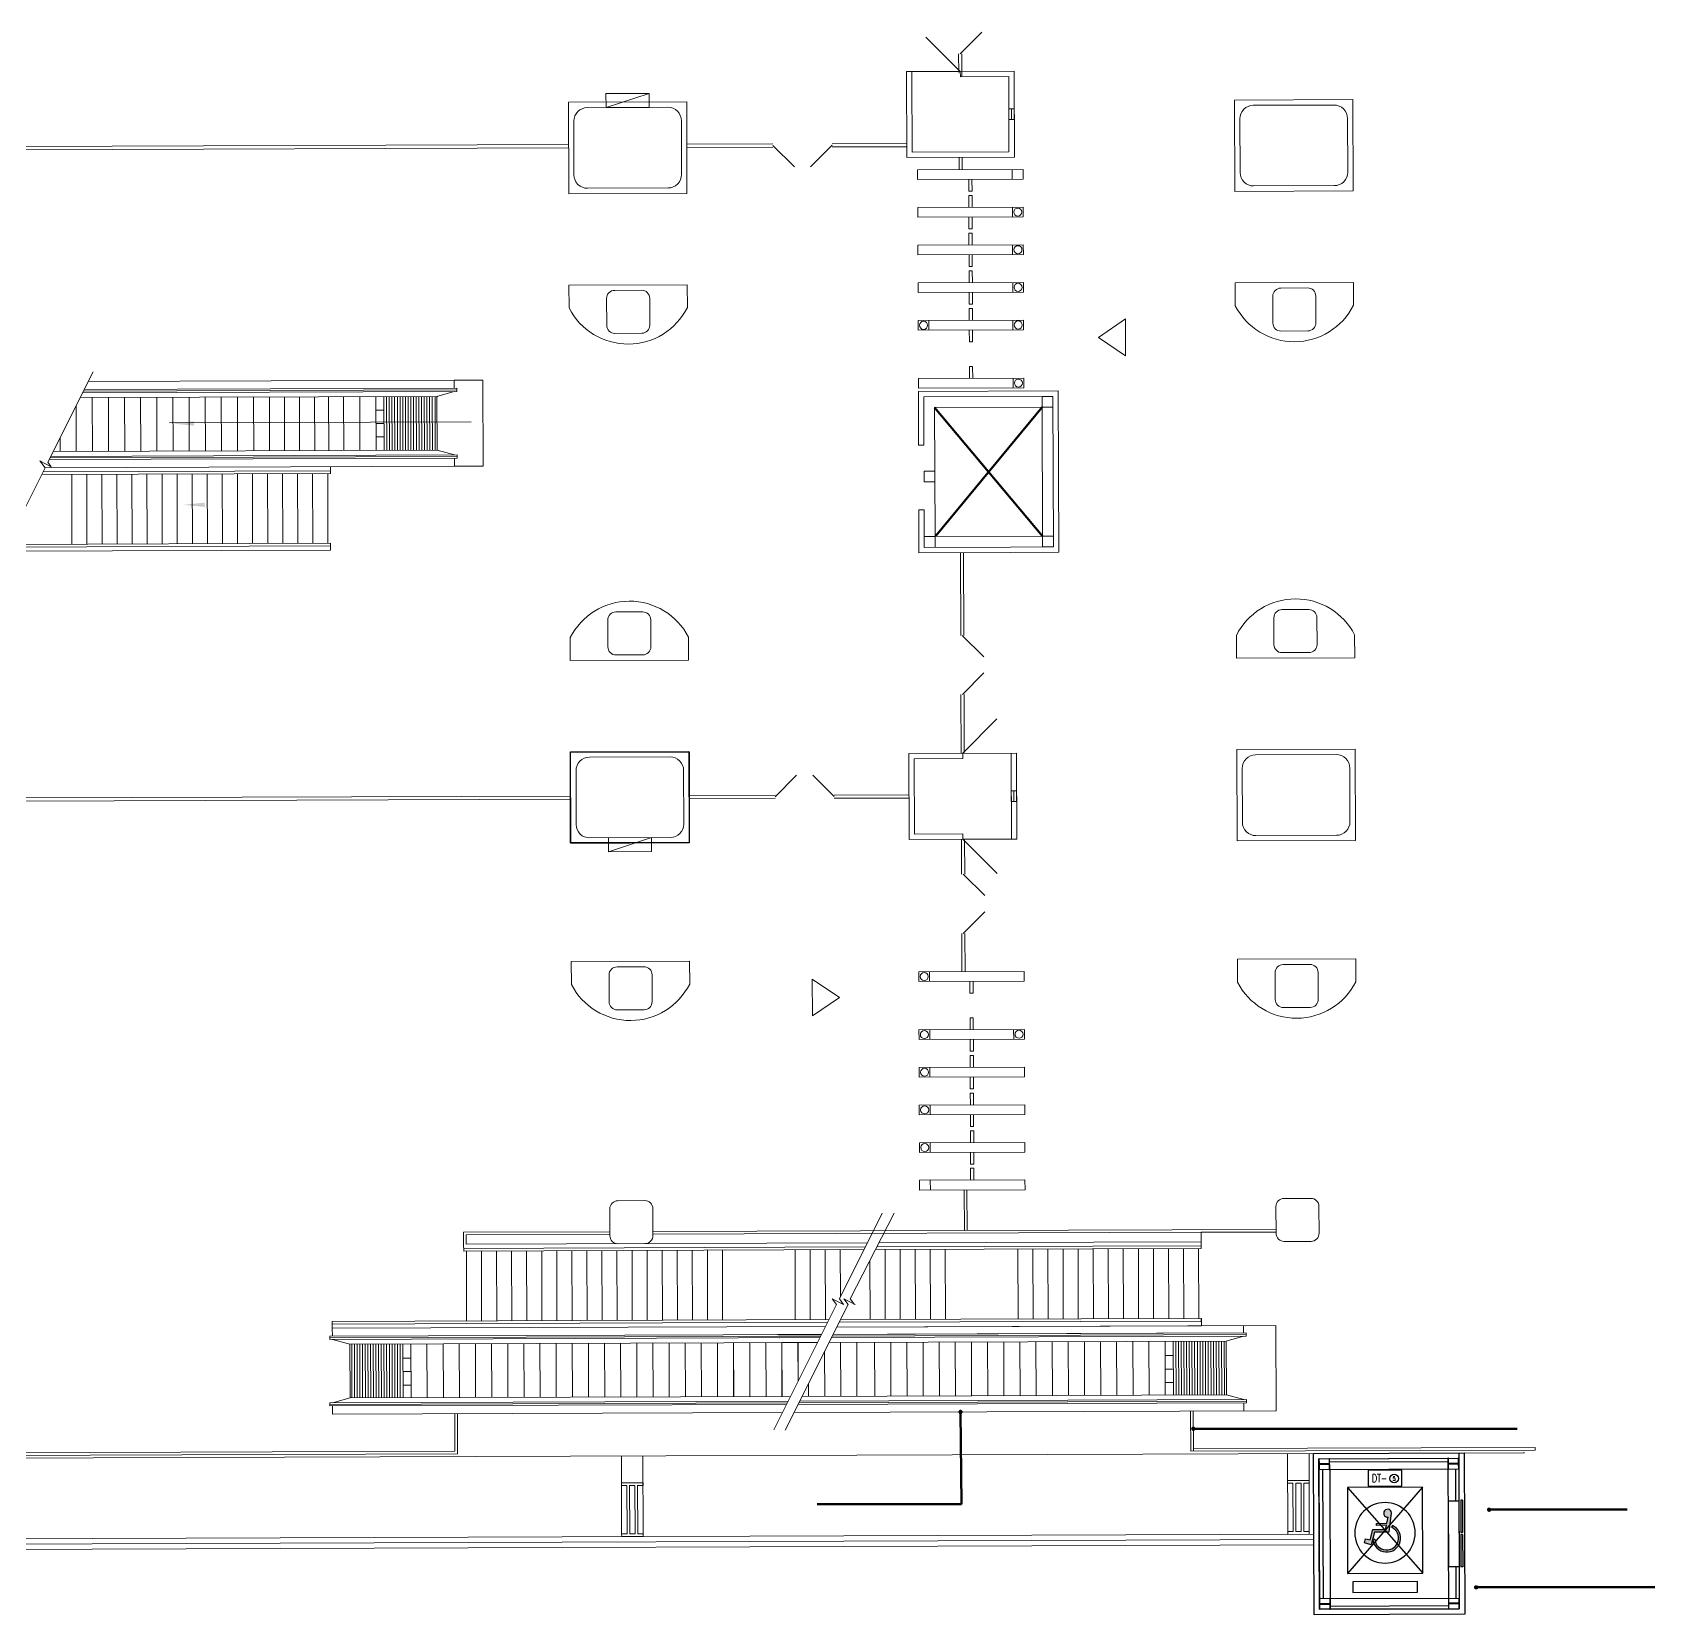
# Model space of a CAD drawing. Header units: millimetres. Extents: x 395197 to 699875, y 745 to 708816.
# Drawn here: x 506562 to 536612, y 550115 to 579543 of the extents above; entities that cross this region are included whole.
import ezdxf
from ezdxf.enums import TextEntityAlignment as Align

# ---------------------------------------------------------------- set-up
doc = ezdxf.new("R2010")
doc.units = ezdxf.units.MM
doc.linetypes.add('DASH', pattern=[0.35, 0.25, -0.1])
doc.linetypes.add('DOTE', pattern=[2.42, 2, -0.2, 0.02, -0.2])
for name, color, linetype in [('0-修改拆除', 4, 'Continuous'), ('ZX-铺地', 253, 'Continuous'), ('尺寸标注层', 4, 'Continuous'), ('轴网$0$4', 4, 'Continuous'), ('轴网$0$AUDIT_D_110625132327-0', 4, 'Continuous'), ('轴网$0$COLUMN', 9, 'Continuous'), ('轴网$0$龙阳路站平剖面图0625$0$A-DOOR', 32, 'Continuous'), ('轴网$0$龙阳路站平剖面图0625$0$A-STRS', 50, 'Continuous'), ('轴网$0$龙阳路站平剖面图0625$0$FURNITURE', 252, 'Continuous'), ('轴网$0$龙阳路站平剖面图0625$0$填充', 25, 'Continuous'), ('轴网$0$龙阳路站平剖面图0625$0$建－墙体', 7, 'Continuous')]:
    doc.layers.add(name, color=color, linetype=linetype)
for name, color, linetype, lineweight in [('2', 253, 'Continuous', 9), ('3', 3, 'Continuous', 9), ('4', 4, 'Continuous', 9), ('ARDIM', 4, 'Continuous', 9), ('ARWALL', 7, 'Continuous', 9), ('DIM_LEAD', 3, 'Continuous', 9), ('ESCALATOR', 3, 'Continuous', 9), ('KbhRt主线_右线xl', 3, 'DOTE', 70), ('STAIR', 2, 'Continuous', 9), ('家俱', 4, 'Continuous', 9), ('栏杆', 2, 'Continuous', 5), ('梁板柱', 5, 'Continuous', 9), ('水箱', 16, 'Continuous', 9), ('辅助线', 251, 'DASH', 9)]:
    doc.layers.add(name, color=color, linetype=linetype, lineweight=lineweight)
doc.styles.add('轴网$0$_TCH_DIM', font='SIMPLEX', dxfattribs={"bigfont": 'GBCBIG'})

# ---------------------------------------------------------------- blocks, each defined once
blk = doc.blocks.new('SX1')
at = {"layer": '水箱'}
blk.add_line((0, -130), (800, 130), dxfattribs=at)
blk.add_lwpolyline([(0, -130), (800, -130), (800, 130), (0, 130)], close=True, dxfattribs=at)
blk.add_solid([(0, -130), (800, -130), (800, 130), (0, -130)], dxfattribs=at)
blk = doc.blocks.new('_ARROW')
blk.add_solid([(0, 0), (-1, 0.1), (-1, -0.1)])
blk = doc.blocks.new('dddddd')
at = {"linetype": 'ByBlock'}
for p, q in [((89037, 56830), (91046, 54437)), ((91037, 56837), (89060, 54443))]:
    blk.add_line(p, q, dxfattribs=at)
at = {"layer": 'STAIR'}
for p, q in [((88740, 56129), (88840, 56129)), ((88744, 54929), (88844, 54929))]:
    blk.add_line(p, q, dxfattribs=at)
for points in [[(88740, 56129), (88736, 57129), (91336, 57138), (91347, 54138), (90447, 54135)], [(88840, 56129), (88837, 57029), (91237, 57037), (91247, 54237), (90447, 54235)], [(90447, 54135), (88747, 54129), (88744, 54929)], [(90447, 54235), (88847, 54229), (88844, 54929)]]:
    blk.add_lwpolyline(points, dxfattribs=at)
at = {"layer": '梁板柱', "linetype": 'ByBlock'}
blk.add_lwpolyline([(91046, 54437), (89046, 54430), (89037, 56830), (91037, 56837)], close=True, dxfattribs=at)
at = {"layer": '辅助线', "linetype": 'ByBlock'}
for points in [[(91037, 56837), (91237, 56837), (91237, 57037), (91037, 57037)], [(89046, 54430), (88846, 54429), (88847, 54229), (89047, 54230)], [(91046, 54437), (91246, 54437), (91247, 54237), (91047, 54237)]]:
    blk.add_lwpolyline(points, close=True, dxfattribs=at)
blk = doc.blocks.new('轴网$0$龙阳路站平剖面图0625$0$9')
at = {"layer": '轴网$0$龙阳路站平剖面图0625$0$填充', "linetype": 'Continuous'}
h = blk.add_hatch(color=256, dxfattribs=at)
h.paths.add_polyline_path([(63, 866), (10, 612), (-417, 612), (-417, 530), (-7, 530), (-42, 361), (-577, 361), (-685, -70), (-877, -28), (-918, -195), (-647, -278), (-501, 250), (83, 250), (178, 938, 4.631739)])
h.paths.add_polyline_path([(-491, -42), (-572, -49, 1.740436), (240, 522), (205, 448, -1.740436)])
at = {"layer": '轴网$0$龙阳路站平剖面图0625$0$FURNITURE'}
for p, q in [((10, 612), (63, 866)), ((178, 938), (83, 250)), ((-685, -70), (-577, 361)), ((-501, 250), (-647, -278)), ((-577, 361), (-42, 361)), ((83, 250), (-501, 250)), ((-417, 530), (-417, 612)), ((-417, 612), (10, 612)), ((-7, 530), (-417, 530)), ((-42, 361), (-7, 530)), ((-918, -195), (-877, -28)), ((-647, -278), (-918, -195)), ((-877, -28), (-685, -70))]:
    blk.add_line(p, q, dxfattribs=at)
at = {"layer": '轴网$0$龙阳路站平剖面图0625$0$FURNITURE', "linetype": 'Continuous'}
for p, q in [((240, 522), (205, 448)), ((-491, -42), (-572, -49))]:
    blk.add_line(p, q, dxfattribs=at)
at = {"layer": '轴网$0$龙阳路站平剖面图0625$0$FURNITURE'}
for centre, radius, start, end in [((42, 1029), 164, 326.33705, 277.60405), ((0, 0), 575, 184.87548, 65.35417), ((0, 0), 492, 184.87548, 65.35417)]:
    blk.add_arc(centre, radius, start, end, dxfattribs=at)
blk = doc.blocks.new('轴网$0$龙阳路站平剖面图0625$0$无障碍标志')
at = {"layer": '轴网$0$龙阳路站平剖面图0625$0$建－墙体', "linetype": 'Continuous'}
blk.add_blockref('轴网$0$龙阳路站平剖面图0625$0$9', (0, 0), dxfattribs=at)
blk = doc.blocks.new('轴网$0$龙阳路站平剖面图0625$0$fasfsfd')
at = {"layer": '轴网$0$龙阳路站平剖面图0625$0$FURNITURE'}
blk.add_circle((-742531, -150831), 750, dxfattribs=at)
at = {"layer": '轴网$0$龙阳路站平剖面图0625$0$填充', "linetype": 'Continuous', "xscale": -0.5999999959021807, "yscale": 0.5999999963096343, "zscale": 0.6000000000003638}
blk.add_blockref('轴网$0$龙阳路站平剖面图0625$0$无障碍标志', (-742573, -150963), dxfattribs=at)
blk = doc.blocks.new('轴网$0$龙阳路站平剖面图0625$0$$TCHSYS$LDOR22D')
for p, q in [((-0.517, 0.833), (-0.017, 0.833)), ((-0.517, 0.833), (-0.517, 0.667)), ((-0.017, 0.833), (-0.017, 0.667)), ((0.017, 0.833), (0.017, 0.667)), ((0.017, 0.833), (0.517, 0.833)), ((0.517, 0.833), (0.517, 0.667)), ((-0.517, 0.667), (-0.017, 0.667)), ((0.017, 0.667), (0.517, 0.667)), ((-0.5, 0.5), (0.5, 0.5))]:
    blk.add_line(p, q)
blk = doc.blocks.new('dfghfhjfgjfguj')
at = {"layer": '轴网$0$4'}
for p, q in [((3025280, -3639920), (3027880, -3639920)), ((3025280, -3639920), (3027872, -3639920)), ((3027680, -3639920), (3027680, -3642720)), ((3027880, -3639820), (3027880, -3642720)), ((3025280, -3640120), (3027872, -3640120)), ((3025280, -3640120), (3025280, -3642620)), ((3025348, -3640120), (3025348, -3642520)), ((3025480, -3639980), (3027680, -3639980)), ((3025480, -3640120), (3025480, -3642720)), ((3027820, -3640120), (3027820, -3640720)), ((3027820, -3641940), (3027820, -3642520)), ((3025280, -3642520), (3027872, -3642520)), ((3025480, -3642660), (3027688, -3642660)), ((3025280, -3642720), (3027880, -3642720))]:
    blk.add_line(p, q, dxfattribs=at)
at = {"layer": '轴网$0$AUDIT_D_110625132327-0'}
blk.add_lwpolyline([(3026821, -3640138), (3026195, -3640138), (3026195, -3640433), (3026821, -3640433)], close=True, dxfattribs=at)
blk.add_circle((3026678, -3640292), 78.8, dxfattribs=at)
at = {"layer": '轴网$0$COLUMN'}
for p, q in [((3025288, -3639920), (3025280, -3639920)), ((3025280, -3639920), (3025280, -3640120)), ((3025288, -3640012), (3025288, -3639920)), ((3025480, -3639920), (3025472, -3639920)), ((3025472, -3639920), (3025472, -3640012)), ((3025480, -3640120), (3025480, -3639920)), ((3027688, -3639920), (3027680, -3639920)), ((3027680, -3639920), (3027680, -3640120)), ((3027688, -3640012), (3027688, -3639920)), ((3027880, -3639920), (3027872, -3639920)), ((3027872, -3639920), (3027872, -3640012)), ((3027880, -3640120), (3027880, -3639920)), ((3025280, -3640120), (3025288, -3640120)), ((3025288, -3640120), (3025288, -3640028)), ((3025467, -3640017), (3025293, -3640017)), ((3025293, -3640023), (3025467, -3640023)), ((3025472, -3640028), (3025472, -3640120)), ((3025472, -3640120), (3025480, -3640120)), ((3027680, -3640120), (3027688, -3640120)), ((3027688, -3640120), (3027688, -3640028)), ((3027867, -3640017), (3027693, -3640017)), ((3027693, -3640023), (3027867, -3640023)), ((3027872, -3640028), (3027872, -3640120)), ((3027872, -3640120), (3027880, -3640120)), ((3025288, -3642520), (3025280, -3642520)), ((3025280, -3642520), (3025280, -3642720)), ((3025288, -3642612), (3025288, -3642520)), ((3025288, -3642720), (3025288, -3642628)), ((3025467, -3642617), (3025293, -3642617)), ((3025293, -3642623), (3025467, -3642623)), ((3025480, -3642520), (3025472, -3642520)), ((3025472, -3642520), (3025472, -3642612)), ((3025472, -3642628), (3025472, -3642720)), ((3025480, -3642720), (3025480, -3642520)), ((3027688, -3642520), (3027680, -3642520)), ((3027680, -3642520), (3027680, -3642720)), ((3027688, -3642612), (3027688, -3642520)), ((3027688, -3642720), (3027688, -3642628)), ((3027867, -3642617), (3027693, -3642617)), ((3027693, -3642623), (3027867, -3642623)), ((3027880, -3642520), (3027872, -3642520)), ((3027872, -3642520), (3027872, -3642612)), ((3027872, -3642628), (3027872, -3642720)), ((3027880, -3642720), (3027880, -3642520)), ((3025280, -3642720), (3025288, -3642720)), ((3025472, -3642720), (3025480, -3642720)), ((3027680, -3642720), (3027688, -3642720)), ((3027872, -3642720), (3027880, -3642720))]:
    blk.add_line(p, q, dxfattribs=at)
for centre, start, end in [((3025293, -3640012), 180, 270), ((3025293, -3640028), 90, 180), ((3025467, -3640012), 270, 360), ((3025467, -3640028), 360, 90), ((3027693, -3640012), 180, 270), ((3027693, -3640028), 90, 180), ((3027867, -3640012), 270, 360), ((3027867, -3640028), 0, 90), ((3025293, -3642612), 180, 270), ((3025293, -3642628), 90, 180), ((3025467, -3642612), 270, 0), ((3025467, -3642628), 0, 90), ((3027693, -3642612), 180, 270), ((3027693, -3642628), 90, 180), ((3027867, -3642612), 270, 0), ((3027867, -3642628), 0, 90)]:
    blk.add_arc(centre, 5, start, end, dxfattribs=at)
at = {"layer": '轴网$0$龙阳路站平剖面图0625$0$A-DOOR'}
blk.add_line((3027680, -3640720), (3027680, -3641920), dxfattribs=at)
for points in [[(3027880, -3640720), (3027680, -3640720)], [(3027880, -3641940), (3027680, -3641940)]]:
    blk.add_lwpolyline(points, dxfattribs=at)
at = {"layer": '轴网$0$龙阳路站平剖面图0625$0$A-STRS'}
for p, q in [((3027207, -3640456), (3025807, -3640456)), ((3025807, -3640456), (3025807, -3642056)), ((3027207, -3640456), (3025807, -3642056)), ((3025807, -3640456), (3027207, -3642056)), ((3027207, -3642056), (3027207, -3640456)), ((3025807, -3642056), (3027207, -3642056)), ((3027105, -3642209), (3025905, -3642209)), ((3025905, -3642209), (3025905, -3642409)), ((3027105, -3642409), (3027105, -3642209)), ((3025905, -3642409), (3027105, -3642409))]:
    blk.add_line(p, q, dxfattribs=at)
at = {"extrusion": (0, 0, -1), "xscale": 0.7500000009313226, "yscale": 0.7500000009313226, "zscale": -0.7500000009313226}
blk.add_blockref('轴网$0$龙阳路站平剖面图0625$0$fasfsfd', (-2469606, -3528179), dxfattribs=at)
at = {"layer": '轴网$0$龙阳路站平剖面图0625$0$A-DOOR', "xscale": 1200.000000000001, "yscale": 200.0000000000003, "zscale": 1200, "rotation": 270.0000000335284}
blk.add_blockref('轴网$0$龙阳路站平剖面图0625$0$$TCHSYS$LDOR22D', (3027780, -3641320), dxfattribs=at)
at = {"layer": '轴网$0$AUDIT_D_110625132327-0', "style": '轴网$0$_TCH_DIM', "width": 0.705882}
blk.add_text('DT-', height=148.8, dxfattribs=at).set_placement((3026266, -3640362))
at = {"layer": '轴网$0$AUDIT_D_110625132327-0', "style": '轴网$0$_TCH_DIM'}
blk.add_text('5', height=78.6, dxfattribs=at).set_placement((3026652, -3640332), (3026704, -3640332), align=Align.FIT)

msp = doc.modelspace()

# ---------------------------------------------------------------- linework, layer by layer
at = {"layer": '0-修改拆除', "color": 3, "linetype": 'ByBlock', "elevation": 9}
msp.add_lwpolyline([(516569, 566160), (518775, 566160), (518775, 564468), (516569, 564468)], close=True, dxfattribs=at)
at = {"layer": '2', "extrusion": (-3.52896e-06, 4.65939e-05, 1)}
for p, q in [((523176, 579451, 13), (523814, 578816, 13)), ((523814, 578816, 13), (522914, 578813, 13)), ((522915, 578713, 13), (522914, 578813, 13)), ((523814, 578816, 13), (523815, 578716, 13)), ((524817, 578120, 13), (524717, 578120, 13)), ((524717, 577920, 13), (524717, 578120, 13)), ((524817, 577920, 13), (524717, 577920, 13)), ((524817, 577920, 13), (524817, 578120, 13)), ((523021, 576983, 7), (524980, 576990, 7)), ((523021, 576983, 7), (523021, 576803, 7)), ((524780, 576990, 7), (524781, 576810, 7)), ((524980, 576990, 7), (524981, 576810, 7)), ((524981, 576810, 7), (523021, 576803, 7)), ((523971, 576807, 7), (523972, 576587, 7)), ((524031, 576807, 7), (524032, 576587, 7)), ((523972, 576587, 7), (524032, 576587, 7)), ((523973, 576287, 7), (523972, 576507, 7)), ((523972, 576507, 7), (524032, 576507, 7)), ((524033, 576287, 7), (524032, 576507, 7)), ((523023, 576283, 7), (524983, 576290, 7)), ((523023, 576283, 7), (523024, 576103, 7)), ((524984, 576110, 7), (523024, 576103, 7)), ((523974, 576107, 7), (523974, 575887, 7)), ((524034, 576107, 7), (524034, 575887, 7)), ((524783, 576290, 7), (524784, 576110, 7)), ((524983, 576290, 7), (524984, 576110, 7)), ((523974, 575887, 7), (524034, 575887, 7)), ((523975, 575587, 7), (523975, 575807, 7)), ((523975, 575807, 7), (524035, 575807, 7)), ((524035, 575587, 7), (524035, 575807, 7)), ((523025, 575583, 7), (524985, 575590, 7)), ((523025, 575583, 7), (523026, 575403, 7)), ((524785, 575590, 7), (524786, 575410, 7)), ((524985, 575590, 7), (524986, 575410, 7)), ((524986, 575410, 7), (523026, 575403, 7)), ((523976, 575407, 7), (523977, 575187, 7)), ((523977, 575187, 7), (524037, 575187, 7)), ((524036, 575407, 7), (524037, 575187, 7)), ((523028, 574883, 7), (524988, 574890, 7)), ((523028, 574883, 7), (523028, 574703, 7)), ((523978, 574887, 7), (523977, 575107, 7)), ((523977, 575107, 7), (524037, 575107, 7)), ((524038, 574887, 7), (524037, 575107, 7)), ((524788, 574890, 7), (524788, 574710, 7)), ((524988, 574890, 7), (524988, 574710, 7)), ((524988, 574710, 7), (523028, 574703, 7)), ((523978, 574707, 7), (523979, 574487, 7)), ((524038, 574707, 7), (524039, 574487, 7)), ((523979, 574487, 7), (524039, 574487, 7)), ((523980, 574187, 7), (523979, 574407, 7)), ((523979, 574407, 7), (524039, 574407, 7)), ((524040, 574187, 7), (524039, 574407, 7)), ((523030, 574183, 7), (524990, 574190, 7)), ((523030, 574183, 7), (523031, 574003, 7)), ((524991, 574010, 7), (523031, 574003, 7)), ((523230, 574184, 7), (523231, 574004, 7)), ((523981, 574007, 7), (523982, 573787, 7)), ((524041, 574007, 7), (524042, 573787, 7)), ((524790, 574190, 7), (524791, 574010, 7)), ((524990, 574190, 7), (524991, 574010, 7)), ((526883, 574213, 8), (526382, 573869, 8)), ((526885, 573529, 8), (526883, 574213, 8)), ((523982, 573787, 7), (524042, 573787, 7)), ((526382, 573869, 8), (526885, 573529, 8)), ((523034, 573103, 7), (524994, 573110, 7)), ((523034, 573103, 7), (523035, 572923, 7)), ((523984, 573107, 7), (523983, 573327, 7)), ((523983, 573327, 7), (524043, 573327, 7)), ((524044, 573107, 7), (524043, 573327, 7)), ((524794, 573110, 7), (524795, 572930, 7)), ((524994, 573110, 7), (524995, 572930, 7)), ((524492, 566775, 9), (523858, 566136, 9)), ((523858, 566136, 9), (523859, 566036, 9)), ((524759, 566039, 9), (524758, 566139, 9)), ((524761, 565439, 9), (524761, 565239, 9)), ((524861, 565439, 9), (524761, 565439, 9)), ((524861, 565439, 9), (524861, 565239, 9)), ((524861, 565239, 9), (524761, 565239, 9)), ((523864, 564536, 9), (523863, 564636, 9)), ((523864, 564536, 9), (524764, 564539, 9)), ((524502, 563902, 9), (523864, 564536, 9)), ((524763, 564639, 9), (524764, 564539, 9)), ((523042, 562073, 4), (525002, 562079, 4)), ((523043, 561893, 4), (523042, 562073, 4)), ((523243, 561893, 4), (523242, 562073, 4)), ((525003, 561899, 4), (525002, 562079, 4)), ((521063, 561933, -1), (521566, 561593, -1)), ((521063, 561933, -1), (521065, 561249, -1)), ((525003, 561899, 4), (523043, 561893, 4)), ((523993, 561896, 4), (523994, 561676, 4)), ((524054, 561676, 4), (523994, 561676, 4)), ((524053, 561896, 4), (524054, 561676, 4)), ((521566, 561593, -1), (521065, 561249, -1)), ((523996, 560996, 4), (523995, 561216, 4)), ((524055, 561216, 4), (523995, 561216, 4)), ((524056, 560996, 4), (524055, 561216, 4)), ((523046, 560993, 4), (525006, 560999, 4)), ((523047, 560813, 4), (523046, 560993, 4)), ((525007, 560819, 4), (523047, 560813, 4)), ((523247, 560813, 4), (523246, 560993, 4)), ((523997, 560816, 4), (523998, 560596, 4)), ((524057, 560816, 4), (524058, 560596, 4)), ((524807, 560819, 4), (524806, 560999, 4)), ((525007, 560819, 4), (525006, 560999, 4)), ((524058, 560596, 4), (523998, 560596, 4)), ((523999, 560296, 4), (523998, 560516, 4)), ((524058, 560516, 4), (523998, 560516, 4)), ((524059, 560296, 4), (524058, 560516, 4)), ((523049, 560293, 4), (525009, 560299, 4)), ((523049, 560113, 4), (523049, 560293, 4)), ((523249, 560113, 4), (523249, 560293, 4)), ((525009, 560119, 4), (525009, 560299, 4)), ((525009, 560119, 4), (523049, 560113, 4)), ((523999, 560116, 4), (524000, 559896, 4)), ((524060, 559896, 4), (524000, 559896, 4)), ((524059, 560116, 4), (524060, 559896, 4)), ((523051, 559593, 4), (525011, 559599, 4)), ((523052, 559413, 4), (523051, 559593, 4)), ((523252, 559413, 4), (523251, 559593, 4)), ((524001, 559596, 4), (524000, 559816, 4)), ((524060, 559816, 4), (524000, 559816, 4)), ((524061, 559596, 4), (524060, 559816, 4)), ((525012, 559419, 4), (525011, 559599, 4)), ((525012, 559419, 4), (523052, 559413, 4)), ((524002, 559416, 4), (524002, 559196, 4)), ((524062, 559416, 4), (524062, 559196, 4)), ((524062, 559196, 4), (524002, 559196, 4)), ((524003, 558896, 4), (524003, 559116, 4)), ((524063, 559116, 4), (524003, 559116, 4)), ((524063, 558896, 4), (524063, 559116, 4)), ((523053, 558893, 4), (525013, 558899, 4)), ((523054, 558713, 4), (523053, 558893, 4)), ((525014, 558719, 4), (523054, 558713, 4)), ((523254, 558713, 4), (523253, 558893, 4)), ((524004, 558716, 4), (524005, 558496, 4)), ((524064, 558716, 4), (524065, 558496, 4)), ((525014, 558719, 4), (525013, 558899, 4)), ((524065, 558496, 4), (524005, 558496, 4)), ((524006, 558196, 4), (524005, 558416, 4)), ((524065, 558416, 4), (524005, 558416, 4)), ((524066, 558196, 4), (524065, 558416, 4)), ((523056, 558193, 4), (525016, 558199, 4)), ((523057, 558013, 4), (523056, 558193, 4)), ((523257, 558013, 4), (523256, 558193, 4)), ((525017, 558019, 4), (525016, 558199, 4)), ((525017, 558019, 4), (523057, 558013, 4)), ((514417, 553153, 0), (514414, 553853, 0)), ((514467, 553104, 0), (514464, 553853, 0)), ((528148, 553204, 0), (534500, 553226, 0)), ((534501, 553176, 0), (534500, 553226, 0)), ((497938, 553046, 0), (514467, 553104, 0)), ((497988, 553096, 0), (514417, 553153, 0)), ((517513, 553066, 0), (517518, 551616, 0)), ((517913, 553068, 0), (517918, 551618, 0)), ((528098, 553154, 0), (534501, 553176, 0)), ((529897, 553109, 0), (529902, 551659, 0)), ((530297, 553111, 0), (530302, 551661, 0))]:
    msp.add_line(p, q, dxfattribs=at)
at = {"layer": '2', "linetype": 'ByBlock', "extrusion": (-3.52896e-06, 4.65939e-05, 1)}
msp.add_line((524995, 572930, 7), (523035, 572923, 7), dxfattribs=at)
at = {"layer": '2', "extrusion": (-3.52896e-06, 4.65939e-05, 1)}
for points, elevation in [([(522914, 578813), (522814, 578813), (522820, 577213), (524820, 577220), (524814, 578820), (523814, 578816)], 38), ([(522915, 578713), (522919, 577313), (524719, 577320), (524715, 578720), (523815, 578716)], 38), ([(524764, 564539), (524864, 564540), (524858, 566139), (522858, 566133), (522864, 564533), (523864, 564536)], 33), ([(523859, 566036), (522959, 566033), (522964, 564633), (523863, 564636)], 33), ([(524763, 564639), (524759, 566039)], 33)]:
    msp.add_lwpolyline(points, dxfattribs=dict(at, elevation=elevation))
for centre in [(524883, 576200, 32), (524886, 575500, 32), (524888, 574800, 32), (523131, 574094, 32), (524891, 574100, 32), (524894, 573020, 32), (523143, 561983, 28), (523146, 560903, 28), (524906, 560909, 28), (523149, 560203, 28), (523151, 559503, 28), (523154, 558803, 28)]:
    msp.add_circle(centre, 75, dxfattribs=at)
at = {"layer": '3', "color": 252, "extrusion": (-3.52896e-06, 4.65939e-05, 1)}
for p, q in [((521764, 555989, 0), (522585, 557583, 0)), ((517300, 557238, 0), (514579, 557228, 0)), ((514580, 557003, 0), (514579, 557228, 0)), ((517300, 557188, 0), (514630, 557179, 0)), ((514630, 557004, 0), (514630, 557179, 0)), ((514630, 557179, 0), (514630, 557004, 0)), ((529684, 557281, 0), (518100, 557241, 0)), ((528293, 557226, 0), (518100, 557191, 0)), ((529684, 557231, 0), (528293, 557226, 0)), ((528293, 557226, 0), (528294, 556926, 0)), ((514580, 557003, 0), (514581, 556878, 0)), ((514580, 556928, 0), (522047, 556954, 0)), ((514581, 556878, 0), (522022, 556904, 0)), ((514630, 557004, 0), (522084, 557030, 0)), ((514631, 556879, 0), (514635, 555579, 0)), ((514911, 556880, 0), (514915, 555580, 0)), ((515191, 556881, 0), (515195, 555581, 0)), ((515471, 556881, 0), (515475, 555582, 0)), ((515751, 556882, 0), (515755, 555583, 0)), ((516031, 556883, 0), (516035, 555584, 0)), ((516311, 556884, 0), (516315, 555585, 0)), ((516591, 556885, 0), (516595, 555585, 0)), ((516871, 556886, 0), (516875, 555586, 0)), ((517151, 556887, 0), (517155, 555587, 0)), ((517431, 556888, 0), (517435, 555588, 0)), ((517711, 556889, 0), (517715, 555589, 0)), ((517991, 556890, 0), (517995, 555590, 0)), ((518271, 556891, 0), (518275, 555591, 0)), ((518551, 556892, 0), (518555, 555592, 0)), ((518831, 556893, 0), (518835, 555593, 0)), ((519111, 556894, 0), (519115, 555594, 0)), ((519391, 556895, 0), (519395, 555595, 0)), ((520741, 556900, 0), (520745, 555600, 0)), ((521021, 556901, 0), (521025, 555601, 0)), ((521301, 556902, 0), (521305, 555602, 0)), ((521581, 556903, 0), (521584, 556026, 0)), ((522237, 556905, 0), (528294, 556926, 0)), ((522262, 556955, 0), (528294, 556976, 0)), ((522300, 557030, 0), (528294, 557051, 0)), ((522414, 556906, 0), (522419, 555606, 0)), ((522694, 556907, 0), (522699, 555607, 0)), ((522974, 556908, 0), (522979, 555608, 0)), ((523254, 556909, 0), (523259, 555609, 0)), ((523534, 556910, 0), (523539, 555610, 0)), ((523534, 556910, 0), (523539, 555610, 0)), ((524884, 556914, 0), (524889, 555614, 0)), ((525164, 556915, 0), (525169, 555615, 0)), ((525444, 556916, 0), (525449, 555616, 0)), ((525724, 556917, 0), (525728, 555617, 0)), ((526004, 556918, 0), (526008, 555618, 0)), ((526284, 556919, 0), (526288, 555619, 0)), ((526564, 556920, 0), (526568, 555620, 0)), ((526844, 556921, 0), (526848, 555621, 0)), ((527124, 556922, 0), (527128, 555622, 0)), ((527404, 556923, 0), (527408, 555623, 0)), ((527684, 556924, 0), (527688, 555624, 0)), ((527964, 556925, 0), (527968, 555625, 0)), ((528244, 556926, 0), (528248, 555626, 0)), ((522135, 556700, 0), (522139, 555605, 0)), ((443011, 552807, 0), (534301, 553125, 0)), ((442044, 551204, 0), (530385, 551511, 0)), ((442130, 551304, 0), (530385, 551611, 0)), ((441957, 551103, 0), (530385, 551411, 0))]:
    msp.add_line(p, q, dxfattribs=at)
at = {"layer": '3', "extrusion": (-3.52896e-06, 4.65939e-05, 1)}
for p, q in [((512139, 555445, 0), (512139, 555570, 0)), ((528298, 555626, 0), (528299, 555486, 0)), ((534281, 553125, 0), (534301, 553125, 0))]:
    msp.add_line(p, q, dxfattribs=at)
at = {"layer": '3', "extrusion": (3.20448e-06, 4.66173e-05, 1)}
msp.add_line((528295, 555626, 0), (528296, 555486, 0), dxfattribs=at)
at = {"layer": '4', "extrusion": (-3.52896e-06, 4.65939e-05, 1)}
for p, q in [((524767, 577920, 13), (524767, 578120, 13)), ((524811, 565439, 9), (524811, 565239, 9)), ((523889, 557261, 6), (523887, 558016, 6)), ((523939, 557261, 6), (523937, 558016, 6)), ((528098, 553154, 0), (528095, 553901, 0)), ((528148, 553204, 0), (528145, 553901, 0))]:
    msp.add_line(p, q, dxfattribs=at)
at = {"layer": '4', "color": 252, "extrusion": (-3.52896e-06, 4.65939e-05, 1)}
for p, q in [((517515, 552566, 0), (517915, 552568, 0)), ((517515, 552566, 0), (517515, 552516, 0)), ((517515, 552516, 0), (517615, 552517, 0)), ((517615, 552517, 0), (517618, 551617, 0)), ((517665, 552517, 0), (517765, 552517, 0)), ((517665, 552517, 0), (517668, 551617, 0)), ((517765, 552517, 0), (517768, 551617, 0)), ((517815, 552517, 0), (517915, 552518, 0)), ((517815, 552517, 0), (517818, 551617, 0)), ((517915, 552568, 0), (517915, 552518, 0)), ((529899, 552609, 0), (530299, 552611, 0)), ((529899, 552609, 0), (529899, 552559, 0)), ((529899, 552559, 0), (529999, 552560, 0)), ((529999, 552560, 0), (530002, 551660, 0)), ((530049, 552560, 0), (530149, 552560, 0)), ((530049, 552560, 0), (530052, 551660, 0)), ((530149, 552560, 0), (530152, 551660, 0)), ((530199, 552560, 0), (530299, 552561, 0)), ((530199, 552560, 0), (530202, 551660, 0)), ((530299, 552611, 0), (530299, 552561, 0)), ((517518, 551616, 0), (517618, 551617, 0)), ((517668, 551617, 0), (517768, 551617, 0)), ((517818, 551617, 0), (517918, 551618, 0)), ((529902, 551659, 0), (530002, 551660, 0)), ((530052, 551660, 0), (530152, 551660, 0)), ((530202, 551660, 0), (530302, 551661, 0))]:
    msp.add_line(p, q, dxfattribs=at)
at = {"layer": '4', "extrusion": (-3.52896e-06, 4.65939e-05, 1), "elevation": 33}
for points in [[(516527, 578241), (516533, 576541), (518732, 576548), (518727, 578248)], [(528911, 578284), (528917, 576584), (531116, 576592), (531111, 578292)], [(516575, 564460), (516569, 566160), (518768, 566168), (518775, 564468)], [(528959, 564504), (528953, 566203), (531152, 566211), (531159, 564511)]]:
    msp.add_lwpolyline(points, close=True, dxfattribs=at)
at = {"layer": '4', "elevation": 0}
msp.add_lwpolyline([(528145, 553901), (528148, 553154)], dxfattribs=at)
at = {"layer": '4', "color": 252, "extrusion": (-3.52896e-06, 4.65939e-05, 1), "elevation": 33}
for points in [[(517518, 551616), (517519, 551566), (517918, 551568), (517918, 551618)], [(529902, 551659), (529902, 551609), (530302, 551611), (530302, 551661)]]:
    msp.add_lwpolyline(points, dxfattribs=at)
at = {"layer": 'ARWALL', "color": 252, "extrusion": (-3.52896e-06, 4.65939e-05, 1), "elevation": 33}
for points in [[(529267, 576685), (530767, 576691, 0.414214), (531016, 576942), (531012, 577942, 0.414214), (530761, 578191), (529261, 578185, 0.414214), (529012, 577934), (529016, 576934, 0.414214), (529267, 576685)], [(516883, 576642), (518383, 576648, 0.414214), (518632, 576899), (518628, 577898, 0.414214), (518377, 578148), (516877, 578142, 0.414214), (516628, 577891), (516632, 576891, 0.414214), (516883, 576642)], [(517392, 573944), (517892, 573946, 0.414214), (518041, 574096), (518039, 574596, 0.414214), (517889, 574746), (517389, 574744, 0.414214), (517239, 574593), (517241, 574093, 0.414214)], [(517392, 573944), (517892, 573946, 0.414214), (518041, 574096), (518039, 574596, 0.414214), (517889, 574746), (517389, 574744, 0.414214), (517239, 574593), (517241, 574093, 0.414214)], [(529776, 573987), (530276, 573989, 0.414214), (530425, 574139), (530423, 574639, 0.414214), (530273, 574789), (529773, 574787, 0.414214), (529623, 574636), (529625, 574136, 0.414214)], [(529776, 573987), (530276, 573989, 0.414214), (530425, 574139), (530423, 574639, 0.414214), (530273, 574789), (529773, 574787, 0.414214), (529623, 574636), (529625, 574136, 0.414214)], [(517412, 567963), (517912, 567965, 0.414214), (518062, 568116), (518060, 568616, 0.414214), (517910, 568765), (517410, 568763, 0.414214), (517260, 568613), (517262, 568113, 0.414214)], [(517412, 567963), (517912, 567965, 0.414214), (518062, 568116), (518060, 568616, 0.414214), (517910, 568765), (517410, 568763, 0.414214), (517260, 568613), (517262, 568113, 0.414214)], [(529796, 568006), (530296, 568008, 0.414214), (530446, 568159), (530444, 568659, 0.414214), (530294, 568808), (529794, 568806, 0.414214), (529644, 568656), (529646, 568156, 0.414214)], [(529796, 568006), (530296, 568008, 0.414214), (530446, 568159), (530444, 568659, 0.414214), (530294, 568808), (529794, 568806, 0.414214), (529644, 568656), (529646, 568156, 0.414214)], [(516925, 564561), (518425, 564567, 0.414214), (518674, 564818), (518670, 565818, 0.414214), (518419, 566067), (516919, 566061, 0.414214), (516670, 565810), (516674, 564810, 0.414214), (516925, 564561)], [(529309, 564604), (530809, 564610, 0.414214), (531058, 564861), (531054, 565861, 0.414214), (530803, 566110), (529303, 566104, 0.414214), (529054, 565853), (529058, 564853, 0.414214), (529309, 564604)], [(517435, 561363), (517935, 561365, 0.414214), (518085, 561516), (518083, 562016, 0.414214), (517933, 562165), (517433, 562163, 0.414214), (517283, 562013), (517285, 561513, 0.414214)], [(517435, 561363), (517935, 561365, 0.414214), (518085, 561516), (518083, 562016, 0.414214), (517933, 562165), (517433, 562163, 0.414214), (517283, 562013), (517285, 561513, 0.414214)], [(529819, 561406), (530319, 561408, 0.414214), (530469, 561559), (530467, 562059, 0.414214), (530317, 562208), (529817, 562206, 0.414214), (529667, 562056), (529669, 561556, 0.414214)], [(529819, 561406), (530319, 561408, 0.414214), (530469, 561559), (530467, 562059, 0.414214), (530317, 562208), (529817, 562206, 0.414214), (529667, 562056), (529669, 561556, 0.414214)], [(517451, 557013), (517951, 557015, 0.414214), (518100, 557166), (518098, 557666, 0.414214), (517948, 557815), (517448, 557813, 0.414214), (517298, 557663), (517300, 557163, 0.414214)], [(517451, 557013), (517951, 557015, 0.414214), (518100, 557166), (518098, 557666, 0.414214), (517948, 557815), (517448, 557813, 0.414214), (517298, 557663), (517300, 557163, 0.414214)], [(529835, 557057), (530335, 557058, 0.414214), (530484, 557209), (530482, 557709, 0.414214), (530332, 557858), (529832, 557856, 0.414214), (529682, 557706), (529684, 557206, 0.414214)], [(529835, 557057), (530335, 557058, 0.414214), (530484, 557209), (530482, 557709, 0.414214), (530332, 557858), (529832, 557856, 0.414214), (529682, 557706), (529684, 557206, 0.414214)]]:
    msp.add_lwpolyline(points, format="xyb", close=True, dxfattribs=at)
at = {"layer": 'DIM_LEAD', "linetype": 'ByBlock', "const_width": 40, "elevation": 0}
for points in [[(523838, 553886, -1), (523798, 553886, -1)], [(528126, 553572, -1), (528166, 553572, -1)], [(533625, 552067, -1), (533665, 552067, -1)], [(533383, 550624, -1), (533423, 550624, -1)]]:
    msp.add_lwpolyline(points, format="xyb", close=True, dxfattribs=at)
at = {"layer": 'ESCALATOR', "extrusion": (-3.52896e-06, 4.65939e-05, 1)}
for p, q in [((513600, 554885, 0), (513450, 554885, 0)), ((513601, 554635, 0), (513451, 554635, 0)), ((520659, 554175, 0), (512468, 554146, 0)), ((513602, 554385, 0), (513452, 554385, 0))]:
    msp.add_line(p, q, dxfattribs=at)
at = {"layer": 'ESCALATOR', "extrusion": (3.20448e-06, 4.66173e-05, 1)}
for p, q in [((527622, 554934, 0), (527772, 554934, 0)), ((527623, 554684, 0), (527773, 554684, 0)), ((527624, 554434, 0), (527774, 554434, 0)), ((520871, 554175, 0), (528760, 554203, 0))]:
    msp.add_line(p, q, dxfattribs=at)
at = {"layer": 'KbhRt主线_右线xl', "color": 3, "linetype": 'ByBlock'}
for p, q in [((523834, 552172, 0), (523818, 553886, 0)), ((528146, 553572, 0), (534169, 553572, 0)), ((521151, 552172, 0), (523834, 552172, 0)), ((533644, 552070, 0), (536210, 552070, 0)), ((533402, 550627, 0), (537337, 550627, 0))]:
    msp.add_line(p, q, dxfattribs=at)
at = {"layer": 'STAIR', "color": 252, "extrusion": (-3.52896e-06, 4.65939e-05, 1)}
for p, q in [((506851, 571549, 0), (507691, 573230, 0)), ((507600, 573049, 0), (514406, 573073, 0)), ((514406, 573073, 0), (514936, 573075, 0)), ((514406, 572922, 0), (514406, 573073, 0)), ((514941, 571475, 0), (514936, 573075, 0)), ((507450, 572749, 0), (514103, 572772, 0)), ((514456, 572862, 0), (507495, 572838, 0)), ((514456, 572892, 0), (507510, 572868, 0)), ((514456, 572922, 0), (507525, 572898, 0)), ((509479, 571756, 0), (509475, 572756, 0)), ((509779, 571757, 0), (509775, 572757, 0)), ((510079, 571758, 0), (510075, 572758, 0)), ((510379, 571759, 0), (510375, 572759, 0)), ((510679, 571760, 0), (510675, 572760, 0)), ((510971, 571761, 0), (510968, 572761, 0)), ((511251, 571762, 0), (511248, 572762, 0)), ((511531, 571763, 0), (511528, 572763, 0)), ((511811, 571764, 0), (511808, 572764, 0)), ((512071, 571765, 0), (512068, 572765, 0)), ((512351, 571766, 0), (512348, 572766, 0)), ((512651, 571767, 0), (512648, 572767, 0)), ((512951, 571768, 0), (512948, 572768, 0)), ((513101, 571768, 0), (513098, 572768, 0)), ((513151, 571769, 0), (513148, 572769, 0)), ((513201, 571769, 0), (513198, 572769, 0)), ((513251, 571769, 0), (513248, 572769, 0)), ((513301, 571769, 0), (513298, 572769, 0)), ((513351, 571769, 0), (513348, 572769, 0)), ((513401, 571769, 0), (513398, 572769, 0)), ((513451, 571770, 0), (513448, 572770, 0)), ((513501, 571770, 0), (513498, 572770, 0)), ((513551, 571770, 0), (513548, 572770, 0)), ((513601, 571770, 0), (513598, 572770, 0)), ((513651, 571770, 0), (513648, 572770, 0)), ((513701, 571771, 0), (513698, 572771, 0)), ((513751, 571771, 0), (513748, 572771, 0)), ((513801, 571771, 0), (513798, 572771, 0)), ((513851, 571771, 0), (513848, 572771, 0)), ((513901, 571771, 0), (513898, 572771, 0)), ((513951, 571771, 0), (513948, 572771, 0)), ((514001, 571772, 0), (513998, 572772, 0)), ((514051, 571772, 0), (514048, 572772, 0)), ((514406, 572862, 0), (514083, 572772, 0)), ((514086, 571772, 0), (514083, 572772, 0)), ((514456, 572862, 0), (514456, 572922, 0)), ((507379, 571748, 0), (507376, 572599, 0)), ((507679, 571750, 0), (507675, 572750, 0)), ((507979, 571751, 0), (507975, 572751, 0)), ((508279, 571752, 0), (508275, 572752, 0)), ((508579, 571753, 0), (508575, 572753, 0)), ((508879, 571754, 0), (508875, 572754, 0)), ((509179, 571755, 0), (509175, 572755, 0)), ((512949, 572518, 0), (513099, 572518, 0)), ((512950, 572268, 0), (513100, 572268, 0)), ((507079, 571747, 0), (507078, 572003, 0)), ((512950, 572018, 0), (513100, 572018, 0)), ((506700, 571572, 0), (506914, 571465, 0)), ((506798, 571441, 0), (506700, 571572, 0)), ((514461, 571623, 0), (506875, 571597, 0)), ((514461, 571653, 0), (506890, 571627, 0)), ((514461, 571683, 0), (506905, 571657, 0)), ((506950, 571747, 0), (514106, 571772, 0)), ((514411, 571683, 0), (514086, 571772, 0)), ((514411, 571473, 0), (514411, 571623, 0)), ((514461, 571623, 0), (514461, 571683, 0)), ((505995, 569834, 0), (506798, 571441, 0)), ((506738, 571321, 0), (512103, 571340, 0)), ((506763, 571371, 0), (512103, 571390, 0)), ((506794, 571446, 0), (514411, 571473, 0)), ((506914, 571465, 0), (506851, 571549, 0)), ((507297, 570023, 0), (507293, 571323, 0)), ((507577, 570024, 0), (507573, 571324, 0)), ((507857, 570025, 0), (507853, 571325, 0)), ((508137, 570026, 0), (508133, 571326, 0)), ((508417, 570027, 0), (508413, 571327, 0)), ((508697, 570028, 0), (508693, 571328, 0)), ((508977, 570029, 0), (508973, 571329, 0)), ((509257, 570030, 0), (509253, 571330, 0)), ((509537, 570031, 0), (509533, 571331, 0)), ((509817, 570032, 0), (509813, 571332, 0)), ((510097, 570033, 0), (510093, 571333, 0)), ((510377, 570034, 0), (510373, 571334, 0)), ((510657, 570035, 0), (510653, 571335, 0)), ((510937, 570036, 0), (510933, 571336, 0)), ((511217, 570037, 0), (511213, 571337, 0)), ((511497, 570038, 0), (511493, 571338, 0)), ((511777, 570039, 0), (511773, 571339, 0)), ((512057, 570040, 0), (512053, 571340, 0)), ((512103, 571340, 0), (512102, 571465, 0)), ((514411, 571473, 0), (514941, 571475, 0)), ((512108, 569915, 0), (506025, 569894, 0)), ((512107, 569990, 0), (506063, 569969, 0)), ((512107, 570040, 0), (506088, 570019, 0)), ((512108, 569915, 0), (512107, 570040, 0)), ((521565, 555989, 0), (522360, 557582, 0)), ((521511, 555881, 0), (521431, 555989, 0)), ((521431, 555989, 0), (521645, 555881, 0)), ((521645, 555881, 0), (521565, 555989, 0)), ((521646, 555989, 0), (521861, 555882, 0)), ((521727, 555882, 0), (521646, 555989, 0)), ((521844, 555882, 0), (521764, 555989, 0)), ((520561, 553546, 0), (521727, 555882, 0))]:
    msp.add_line(p, q, dxfattribs=at)
at = {"layer": 'STAIR', "extrusion": (-3.52896e-06, 4.65939e-05, 1)}
for p, q in [((520348, 553551, 0), (521511, 555881, 0)), ((512090, 555295, 0), (521234, 555327, 0)), ((512139, 555570, 0), (521372, 555602, 0)), ((512139, 555520, 0), (521347, 555552, 0)), ((512139, 555445, 0), (521309, 555477, 0)), ((512139, 555445, 0), (512140, 555295, 0)), ((521234, 555327, 0), (520421, 555324, 0)), ((521517, 555463, 0), (528299, 555486, 0)), ((521562, 555553, 0), (528299, 555576, 0)), ((521587, 555603, 0), (528298, 555626, 0)), ((512090, 555265, 0), (521219, 555297, 0)), ((512090, 555295, 0), (512090, 555235, 0)), ((512090, 555235, 0), (521204, 555267, 0)), ((512140, 555235, 0), (512464, 555146, 0)), ((521159, 555176, 0), (512464, 555146, 0)), ((512464, 555146, 0), (512468, 554146, 0)), ((512499, 555146, 0), (512503, 554146, 0)), ((512549, 555146, 0), (512553, 554146, 0)), ((512599, 555147, 0), (512603, 554147, 0)), ((512649, 555147, 0), (512653, 554147, 0)), ((512699, 555147, 0), (512703, 554147, 0)), ((512749, 555147, 0), (512753, 554147, 0)), ((512799, 555147, 0), (512803, 554147, 0)), ((512849, 555147, 0), (512853, 554147, 0)), ((512899, 555148, 0), (512903, 554148, 0)), ((512949, 555148, 0), (512953, 554148, 0)), ((512999, 555148, 0), (513003, 554148, 0)), ((513049, 555148, 0), (513053, 554148, 0)), ((513099, 555148, 0), (513103, 554148, 0)), ((513149, 555148, 0), (513153, 554148, 0)), ((513199, 555149, 0), (513203, 554149, 0)), ((513249, 555149, 0), (513253, 554149, 0)), ((513299, 555149, 0), (513303, 554149, 0)), ((513349, 555149, 0), (513353, 554149, 0)), ((513399, 555149, 0), (513403, 554149, 0)), ((513449, 555150, 0), (513453, 554150, 0)), ((513599, 555150, 0), (513603, 554150, 0)), ((513899, 555151, 0), (513903, 554151, 0)), ((514199, 555152, 0), (514203, 554152, 0)), ((514499, 555153, 0), (514503, 554153, 0)), ((514799, 555154, 0), (514803, 554154, 0)), ((515099, 555155, 0), (515103, 554155, 0)), ((515399, 555156, 0), (515403, 554156, 0)), ((515699, 555157, 0), (515703, 554157, 0)), ((515999, 555158, 0), (516003, 554158, 0)), ((516299, 555159, 0), (516303, 554159, 0)), ((516599, 555160, 0), (516603, 554161, 0)), ((516899, 555162, 0), (516903, 554162, 0)), ((517199, 555163, 0), (517203, 554163, 0)), ((517499, 555164, 0), (517503, 554164, 0)), ((517799, 555165, 0), (517803, 554165, 0)), ((518099, 555166, 0), (518103, 554166, 0)), ((518399, 555167, 0), (518403, 554167, 0)), ((518699, 555168, 0), (518703, 554168, 0)), ((518999, 555169, 0), (519003, 554169, 0)), ((519299, 555170, 0), (519303, 554170, 0)), ((519599, 555171, 0), (519603, 554171, 0)), ((519899, 555172, 0), (519903, 554172, 0)), ((520199, 555173, 0), (520203, 554173, 0)), ((521219, 555297, 0), (520436, 555294, 0)), ((521204, 555267, 0), (520451, 555264, 0)), ((520497, 555174, 0), (521159, 555176, 0)), ((520499, 555174, 0), (520503, 554174, 0)), ((520799, 555175, 0), (520802, 554460, 0)), ((512144, 554056, 0), (512468, 554146, 0)), ((512094, 554056, 0), (520615, 554085, 0)), ((512094, 554056, 0), (512094, 553996, 0)), ((512094, 554026, 0), (520600, 554055, 0)), ((512094, 553996, 0), (520585, 554025, 0)), ((512144, 553996, 0), (512145, 553845, 0)), ((512145, 553845, 0), (520509, 553874, 0))]:
    msp.add_line(p, q, dxfattribs=at)
at = {"layer": 'STAIR', "extrusion": (3.20448e-06, 4.66173e-05, 1)}
for p, q in [((521231, 555327, 0), (520418, 555324, 0)), ((529130, 555354, 0), (521446, 555327, 0)), ((521514, 555463, 0), (529679, 555491, 0)), ((521559, 555553, 0), (528295, 555576, 0)), ((521584, 555603, 0), (528295, 555626, 0)), ((522458, 555331, 0), (529130, 555354, 0)), ((529079, 555489, 0), (529080, 555354, 0)), ((529130, 555354, 0), (529130, 555294, 0)), ((529685, 553906, 0), (529679, 555491, 0)), ((519596, 555171, 0), (519599, 554171, 0)), ((521216, 555297, 0), (520433, 555294, 0)), ((521201, 555267, 0), (520448, 555264, 0)), ((520494, 555174, 0), (521156, 555176, 0)), ((520496, 555174, 0), (520499, 554174, 0)), ((520796, 555175, 0), (520798, 554460, 0)), ((521371, 555177, 0), (528756, 555203, 0)), ((529130, 555294, 0), (521416, 555267, 0)), ((529130, 555324, 0), (521431, 555297, 0)), ((521589, 555178, 0), (521593, 554178, 0)), ((521889, 555179, 0), (521893, 554179, 0)), ((522221, 555180, 0), (522225, 554180, 0)), ((522521, 555181, 0), (522525, 554181, 0)), ((522821, 555182, 0), (522825, 554182, 0)), ((523121, 555183, 0), (523125, 554183, 0)), ((523421, 555184, 0), (523425, 554184, 0)), ((523721, 555185, 0), (523725, 554185, 0)), ((524021, 555186, 0), (524025, 554186, 0)), ((524321, 555187, 0), (524325, 554187, 0)), ((524621, 555188, 0), (524625, 554188, 0)), ((524921, 555189, 0), (524925, 554189, 0)), ((525221, 555191, 0), (525225, 554191, 0)), ((525521, 555192, 0), (525525, 554192, 0)), ((525821, 555193, 0), (525825, 554193, 0)), ((526121, 555194, 0), (526125, 554194, 0)), ((526421, 555195, 0), (526425, 554195, 0)), ((526721, 555196, 0), (526725, 554196, 0)), ((527021, 555197, 0), (527025, 554197, 0)), ((527321, 555198, 0), (527325, 554198, 0)), ((527621, 555199, 0), (527625, 554199, 0)), ((527771, 555199, 0), (527775, 554199, 0)), ((527821, 555200, 0), (527825, 554200, 0)), ((527871, 555200, 0), (527875, 554200, 0)), ((527921, 555200, 0), (527925, 554200, 0)), ((527971, 555200, 0), (527975, 554200, 0)), ((528021, 555200, 0), (528025, 554200, 0)), ((528071, 555200, 0), (528075, 554200, 0)), ((528121, 555201, 0), (528125, 554201, 0)), ((528171, 555201, 0), (528175, 554201, 0)), ((528221, 555201, 0), (528225, 554201, 0)), ((528271, 555201, 0), (528275, 554201, 0)), ((528321, 555201, 0), (528325, 554201, 0)), ((528371, 555201, 0), (528375, 554201, 0)), ((528421, 555202, 0), (528425, 554202, 0)), ((528471, 555202, 0), (528475, 554202, 0)), ((528521, 555202, 0), (528525, 554202, 0)), ((528571, 555202, 0), (528575, 554202, 0)), ((528621, 555202, 0), (528625, 554202, 0)), ((528671, 555203, 0), (528675, 554203, 0)), ((528721, 555203, 0), (528725, 554203, 0)), ((529080, 555294, 0), (528756, 555203, 0)), ((528756, 555203, 0), (528760, 554203, 0)), ((521290, 555013, 0), (521293, 554177, 0)), ((520992, 554417, 0), (520993, 554176, 0)), ((529084, 554115, 0), (528760, 554203, 0)), ((529685, 553906, 0), (520721, 553875, 0)), ((529134, 554055, 0), (520797, 554026, 0)), ((529134, 554085, 0), (520812, 554056, 0)), ((529134, 554115, 0), (520827, 554086, 0)), ((529084, 554055, 0), (529085, 553904, 0)), ((529134, 554115, 0), (529134, 554055, 0))]:
    msp.add_line(p, q, dxfattribs=at)
at = {"layer": 'STAIR', "color": 252, "extrusion": (-3.52896e-06, 4.65939e-05, 1), "elevation": 33, "flags": 128}
msp.add_lwpolyline([(509112, 572281), (514718, 572300)], dxfattribs=at)
at = {"layer": '家俱', "extrusion": (-3.52896e-06, 4.65939e-05, 1), "elevation": 33}
for points in [[(528925, 574459), (528923, 574884), (531122, 574892), (531124, 574467, -0.613639)], [(516541, 574416), (516539, 574841), (518739, 574848), (518740, 574424, -0.613639)], [(516562, 568285), (516563, 567860), (518763, 567868), (518761, 568293, 0.613639)], [(528946, 568328), (528947, 567903), (531147, 567911), (531145, 568336, 0.613639)], [(516584, 561836), (516582, 562260), (518782, 562268), (518783, 561844, -0.613639)], [(528968, 561879), (528966, 562304), (531166, 562311), (531167, 561887, -0.613639)]]:
    msp.add_lwpolyline(points, format="xyb", close=True, dxfattribs=at)
at = {"layer": '尺寸标注层', "elevation": 0}
for points in [[(530380, 553115), (533180, 553125), (533191, 550125), (530391, 550115)], [(530481, 553015), (533081, 553024), (533091, 550224), (530491, 550215)]]:
    msp.add_lwpolyline(points, close=True, dxfattribs=at)
at = {"layer": '栏杆', "extrusion": (-3.52896e-06, 4.65939e-05, 1)}
for p, q in [((523813, 579141, 13), (524212, 579543, 13)), ((523783, 579141, 13), (523784, 578798, 13)), ((523843, 579142, 13), (523845, 578717, 13)), ((523790, 577216, 7), (523791, 576986, 7)), ((523850, 577217, 7), (523851, 576986, 7)), ((523815, 569867, 8), (523821, 568326, 8)), ((523875, 569867, 8), (523881, 568326, 8)), ((524252, 567928, 8), (523851, 568326, 8)), ((523854, 567226, 8), (524253, 567628, 8)), ((523824, 567226, 8), (523828, 566136, 9)), ((523884, 567226, 8), (523888, 566136, 9)), ((520372, 565324, 9), (520771, 565725, 9)), ((521472, 565328, 9), (521071, 565726, 9)), ((506388, 565305, 9), (516572, 565340, 9)), ((506388, 565245, 9), (516572, 565280, 9)), ((520372, 565354, 9), (518771, 565349, 9)), ((520372, 565294, 9), (518771, 565289, 9)), ((522861, 565363, 9), (521472, 565358, 9)), ((522861, 565303, 9), (521472, 565298, 9)), ((523836, 563886, 9), (523834, 564536, 9)), ((523896, 563886, 9), (523894, 564536, 9)), ((523866, 563886, 9), (524267, 563487, 9)), ((524269, 563187, 9), (523870, 562786, 9)), ((523842, 562076, 9), (523840, 562786, 9)), ((523902, 562076, 9), (523900, 562786, 9))]:
    msp.add_line(p, q, dxfattribs=at)
at = {"layer": '栏杆', "extrusion": (-3.20449e-06, -4.66173e-05, 1)}
for p, q in [((506345, 577419, 9), (516530, 577454, 9)), ((506346, 577359, 9), (516530, 577394, 9)), ((520330, 577467, 9), (518729, 577461, 9)), ((520330, 577407, 9), (518729, 577401, 9)), ((520330, 577437, 9), (520731, 577039, 9)), ((521430, 577441, 9), (521031, 577040, 9)), ((522819, 577476, 9), (521430, 577471, 9)), ((522819, 577416, 9), (521430, 577411, 9))]:
    msp.add_line(p, q, dxfattribs=at)
at = {"layer": '辅助线', "linetype": 'ByBlock', "elevation": 7}
msp.add_lwpolyline([(523341, 571184), (523141, 571183), (523140, 571383), (523340, 571384)], close=True, dxfattribs=at)

# ---------------------------------------------------------------- block references
at = {"layer": 'ARDIM', "extrusion": (-3.52896e-06, 4.65939e-05, 1), "rotation": 0.1994535302377785}
for p in [(517227, 578273, -39), (517275, 564433, -39)]:
    msp.add_blockref('SX1', p, dxfattribs=at)
at = {"layer": 'KbhRt主线_右线xl', "color": 3, "linetype": 'ByBlock'}
msp.add_blockref('dddddd', (434298, 515735, -7), dxfattribs=at)
at = {"layer": 'STAIR', "color": 252, "extrusion": (-3.52896e-06, 4.65939e-05, 1), "xscale": 399.9999999997701, "yscale": 399.9999999997701, "zscale": 399.9999999997701, "rotation": 180.1994535757889}
for p in [(509165, 572266, -39), (509366, 570755, -39)]:
    msp.add_blockref('_ARROW', p, dxfattribs=at)
at = {"layer": 'ZX-铺地', "linetype": 'ByBlock', "rotation": 0.1994377997511332}
msp.add_blockref('dfghfhjfgjfguj', (-2507451, 4182383, 0), dxfattribs=at)

doc.saveas('drawing.dxf')
